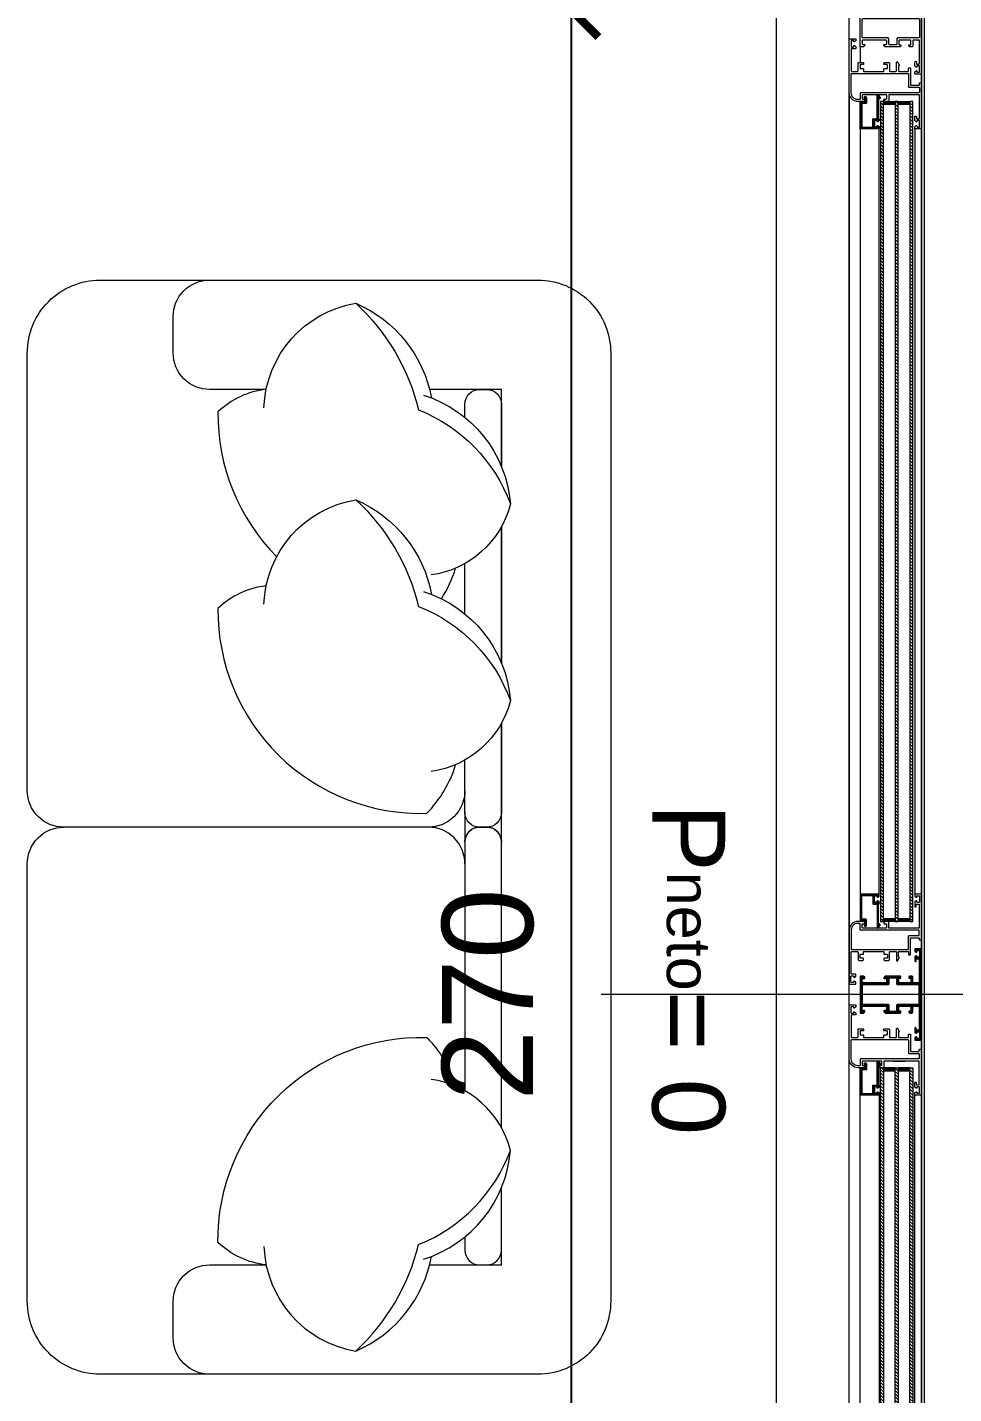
# Model space of a CAD drawing. Header units: feet. Extents: x 92587 to 97987, y -55119 to -48334.
# Drawn here: x 95339.1 to 95466.1, y -50232.1 to -50044.8 of the extents above; entities that cross this region are included whole.
import ezdxf

# ---------------------------------------------------------------- set-up
doc = ezdxf.new("R2010")
doc.units = ezdxf.units.FT
doc.header["$LTSCALE"] = 50
doc.header["$MEASUREMENT"] = 0
doc.layers.get('0').update_dxf_attribs({"color": 8})
doc.layers.add('COTE 50ème', color=1, linetype='Continuous')
doc.layers.add('mobilimi', color=8, linetype='Continuous', lineweight=9)
doc.layers.add('WINDOWS', color=21, linetype='Continuous', lineweight=5)
doc.styles.add('GENERATED_STYLE_1', font='arial.ttf')
doc.styles.add('RS_TXT_50', font='arial.ttf', dxfattribs={"height": 12.5})
doc.dimstyles.new('RS_50CM_LINEAIRE', dxfattribs={"dimscale": 5, "dimtxt": 12.5, "dimasz": 1.5, "dimexe": 1, "dimexo": 2.5, "dimgap": 1, "dimtad": 1, "dimdec": 1, "dimrnd": 0.5, "dimdsep": 46, "dimtxsty": 'RS_TXT_50', "dimblk1": 'ARCHTICK', "dimblk2": 'ARCHTICK', "dimsah": 1, "dimcen": 2.5, "dimdle": 1, "dimclrt": 4, "dimadec": 0, "dimazin": 2, "dimtfac": 1, "dimtdec": 1, "dimtix": 1, "dimtmove": 2, "dimatfit": 3, "dimfxl": 1, "dimtolj": 1, "dimtzin": 0, "dimarcsym": 0})
pattern_1 = [(135, (-46708.70849, -43897.46996), (-0.08838834765, -0.08838834765), [])]
pattern_2 = [(135, (-46708.9128, -43897.46996), (-0.2209708691, -0.2209708691), [])]

# ---------------------------------------------------------------- blocks, each defined once
blk = doc.blocks.new('DRITARE POS 1')
at = {"layer": 'WINDOWS'}
h = blk.add_hatch(dxfattribs=at)
h.set_pattern_fill('ANSI31', color=140, scale=2.5, angle=450)
h.set_pattern_definition(pattern_2)
h.paths.add_polyline_path([(-8.71, -124.96), (-8.71, -12.58), (-8.31, -12.58), (-8.31, -124.96)])
h.paths.add_polyline_path([(-6.71, -124.96), (-6.71, -12.58), (-6.31, -12.58), (-6.31, -124.96)])
h.paths.add_polyline_path([(-4.71, -124.96), (-4.71, -12.58), (-4.31, -12.58), (-4.31, -124.96)])
at = {"layer": 'WINDOWS', "transparency": 33554559}
h = blk.add_hatch(dxfattribs=at)
h.set_pattern_fill('ANSI31', color=140, angle=450)
h.set_pattern_definition([(135, (-46708.90849, -43880.46996), (-0.08838834765, -0.08838834765), [])])
h.paths.add_polyline_path([(-6.71, -12.58), (-8.31, -12.58), (-8.31, -12.98), (-6.71, -12.98)])
h.paths.add_polyline_path([(-4.71, -12.58), (-6.31, -12.58), (-6.31, -12.98), (-4.71, -12.98)])
h.paths.add_polyline_path([(-6.71, -124.56), (-8.31, -124.56), (-8.31, -124.96), (-6.71, -124.96)])
h.paths.add_polyline_path([(-4.71, -124.56), (-6.31, -124.56), (-6.31, -124.96), (-4.71, -124.96)])
h = blk.add_hatch(dxfattribs=at)
h.set_pattern_fill('ANSI31', color=256, angle=450)
h.set_pattern_definition(pattern_1)
h.paths.add_polyline_path([(-1.49, -121.28, 0.414214), (-1.55, -121.22), (-4.06, -121.22, 0.414214), (-4.11, -121.28), (-4.11, -121.48, 0.250765), (-4.09, -121.53), (-3.92, -121.66, 0.599022), (-3.83, -121.61), (-3.83, -121.54, -0.414214), (-3.78, -121.48), (-3.51, -121.48, -0.414214), (-3.46, -121.54), (-3.46, -122.28, -0.414214), (-3.51, -122.34), (-3.78, -122.34, -0.414214), (-3.83, -122.28), (-3.83, -122.21, 0.599022), (-3.92, -122.16), (-4.09, -122.29, 0.250765), (-4.11, -122.34), (-4.11, -122.54, 0.414214), (-4.06, -122.6), (-4.02, -122.6), (-4.02, -125.29, -0.414214), (-4.07, -125.34), (-4.15, -125.34, 0.603122), (-4.23, -125.49), (-3.98, -125.85, 0.737396), (-3.81, -125.79), (-3.81, -122.66, -0.414214), (-3.76, -122.6), (-3.31, -122.6, 0.414214), (-3.22, -122.51), (-3.22, -121.5, -0.414214), (-3.16, -121.44), (-1.81, -121.44, -0.414214), (-1.72, -121.54), (-1.72, -124.58, -0.414214), (-1.81, -124.67), (-2.28, -124.67, 0.414214), (-2.37, -124.77), (-2.37, -125.5, 1.657435), (-2.12, -125.37, -0.247394), (-2.15, -125.33), (-2.15, -124.95, -0.414214), (-2.09, -124.9), (-1.74, -124.9), (-1.74, -124.95), (-1.49, -124.95), (-1.49, -124.9)])
at = {"layer": 'WINDOWS'}
h = blk.add_hatch(dxfattribs=at)
h.set_pattern_fill('ANSI31', color=256, angle=450)
h.set_pattern_definition(pattern_1)
h.paths.add_polyline_path([(-9.61, -130.17, -0.414214), (-9.56, -130.11), (-9.26, -130.11, -0.414214), (-9.2, -130.17), (-9.2, -130.38, 1), (-9, -130.38), (-9, -129.85, 0.250765), (-9.02, -129.8), (-9.19, -129.69, 0.599022), (-9.28, -129.74), (-9.28, -129.81, -0.414214), (-9.33, -129.87), (-9.59, -129.87, -0.414214), (-9.65, -129.81), (-9.65, -129.03, -0.414214), (-9.59, -128.97), (-9.33, -128.97, -0.414214), (-9.28, -129.03), (-9.28, -129.14, 0.599022), (-9.19, -129.19), (-9.02, -129.07, 0.250765), (-9, -129.03), (-9, -128.78, 0.414214), (-9.05, -128.73), (-9.84, -128.73, 0.414214), (-9.89, -128.78), (-9.89, -135), (-9.89, -141.22, 0.414214), (-9.84, -141.27), (-9.05, -141.27, 0.414214), (-9, -141.22), (-9, -140.97, 0.250765), (-9.02, -140.93), (-9.19, -140.81, 0.599022), (-9.28, -140.86), (-9.28, -140.97, -0.414214), (-9.33, -141.03), (-9.59, -141.03, -0.414214), (-9.65, -140.97), (-9.65, -140.19, -0.414214), (-9.59, -140.13), (-9.33, -140.13, -0.414214), (-9.28, -140.19), (-9.28, -140.26, 0.599022), (-9.19, -140.31), (-9.02, -140.2, 0.250765), (-9, -140.15), (-9, -139.62, 1), (-9.2, -139.62), (-9.2, -139.83, -0.414214), (-9.26, -139.89), (-9.56, -139.89, -0.414214), (-9.61, -139.83), (-9.61, -136.66, -0.414214), (-9.56, -136.61), (-8.83, -136.61, -0.414214), (-8.74, -136.7), (-8.74, -137.35, 0.414214), (-8.55, -137.54), (-8.29, -137.54, 0.198912), (-8.25, -137.52), (-8.19, -137.46, 0.198912), (-8.18, -137.42), (-8.18, -137.31, 0.414214), (-8.23, -137.26), (-8.4, -137.26, -0.414214), (-8.46, -137.2), (-8.46, -136.7, -0.414214), (-8.36, -136.61), (-6.91, -136.61, -0.414214), (-6.81, -136.7), (-6.81, -137.2, -0.414214), (-6.87, -137.26), (-7.04, -137.26, 0.414214), (-7.09, -137.31), (-7.09, -137.42, 0.198912), (-7.08, -137.46), (-7.02, -137.52, 0.198912), (-6.98, -137.54), (-4.97, -137.54, 0.198912), (-4.93, -137.52), (-4.78, -137.37, 0.198912), (-4.76, -137.33), (-4.76, -137.26, 0.414214), (-4.82, -137.2), (-5, -137.2, -0.340481), (-5.13, -137.11), (-5.13, -136.7, -0.414214), (-5.04, -136.61), (-1.87, -136.61, -0.414214), (-1.77, -136.7), (-1.77, -137.11, -0.414214), (-1.87, -137.2), (-2.09, -137.2, 0.414214), (-2.15, -137.26), (-2.15, -137.33, 0.198912), (-2.13, -137.37), (-1.98, -137.52, 0.198912), (-1.94, -137.54), (-1.55, -137.54, 0.414214), (-1.49, -137.48), (-1.49, -135), (-1.49, -132.52, 0.414214), (-1.55, -132.46), (-1.94, -132.46, 0.198912), (-1.98, -132.48), (-2.13, -132.63, 0.198912), (-2.15, -132.67), (-2.15, -132.74, 0.414214), (-2.09, -132.8), (-1.87, -132.8, -0.414214), (-1.77, -132.89), (-1.77, -133.3, -0.414214), (-1.87, -133.39), (-5.04, -133.39, -0.414214), (-5.13, -133.3), (-5.13, -132.89, -0.340481), (-5, -132.8), (-4.82, -132.8, 0.414214), (-4.76, -132.74), (-4.76, -132.67, 0.198912), (-4.78, -132.63), (-4.93, -132.48, 0.198912), (-4.97, -132.46), (-6.98, -132.46, 0.198912), (-7.02, -132.48), (-7.08, -132.54, 0.198912), (-7.09, -132.58), (-7.09, -132.69, 0.414214), (-7.04, -132.74), (-6.87, -132.74, -0.414214), (-6.81, -132.8), (-6.81, -133.3, -0.414214), (-6.91, -133.39), (-8.36, -133.39, -0.414214), (-8.46, -133.3), (-8.46, -132.8, -0.414214), (-8.4, -132.74), (-8.23, -132.74, 0.414214), (-8.18, -132.69), (-8.18, -132.58, 0.198912), (-8.19, -132.54), (-8.25, -132.48, 0.198912), (-8.29, -132.46), (-8.55, -132.46, 0.414214), (-8.74, -132.65), (-8.74, -133.3, -0.414214), (-8.83, -133.39), (-9.56, -133.39, -0.414214), (-9.61, -133.34)])
h.paths.add_polyline_path([(-9.56, -133.67), (-6.63, -133.67), (-6.53, -133.58), (-6.53, -132.83), (-6.44, -132.74), (-5.51, -132.74), (-5.41, -132.83), (-5.41, -133.58), (-5.32, -133.67), (-1.83, -133.67), (-1.77, -133.73), (-1.77, -135), (-1.77, -136.27), (-1.83, -136.33), (-5.32, -136.33), (-5.41, -136.42), (-5.41, -137.17), (-5.51, -137.26), (-6.44, -137.26), (-6.53, -137.17), (-6.53, -136.42), (-6.63, -136.33), (-9.56, -136.33), (-9.61, -136.27), (-9.61, -135), (-9.61, -133.73)], flags=16)
at = {"layer": 'WINDOWS', "transparency": 33554559}
h = blk.add_hatch(dxfattribs=at)
h.set_pattern_fill('ANSI31', color=256, angle=450)
h.set_pattern_definition(pattern_1)
h.paths.add_polyline_path([(-1.49, -145.1), (-1.49, -145.05), (-1.74, -145.05), (-1.74, -145.1), (-2.09, -145.1, -0.414214), (-2.15, -145.05), (-2.15, -144.67, -0.247394), (-2.12, -144.63, 1.657435), (-2.37, -144.5), (-2.37, -145.23, 0.414214), (-2.28, -145.33), (-1.81, -145.33, -0.414214), (-1.72, -145.42), (-1.72, -148.46, -0.414214), (-1.81, -148.56), (-3.16, -148.56, -0.414214), (-3.22, -148.5), (-3.22, -147.49, 0.414214), (-3.31, -147.4), (-3.76, -147.4, -0.414214), (-3.81, -147.34), (-3.81, -144.21, 0.737396), (-3.98, -144.15), (-4.23, -144.51, 0.603122), (-4.15, -144.66), (-4.07, -144.66, -0.414214), (-4.02, -144.71), (-4.02, -147.4), (-4.06, -147.4, 0.414214), (-4.11, -147.46), (-4.11, -147.66, 0.250765), (-4.09, -147.71), (-3.92, -147.84, 0.599022), (-3.83, -147.79), (-3.83, -147.72, -0.414214), (-3.78, -147.66), (-3.51, -147.66, -0.414214), (-3.46, -147.72), (-3.46, -148.46, -0.414214), (-3.51, -148.52), (-3.78, -148.52, -0.414214), (-3.83, -148.46), (-3.83, -148.39, 0.599022), (-3.92, -148.34), (-4.09, -148.47, 0.250765), (-4.11, -148.52), (-4.11, -148.72, 0.414214), (-4.06, -148.78), (-1.55, -148.78, 0.414214), (-1.49, -148.72)])
at = {"layer": 'WINDOWS'}
h = blk.add_hatch(dxfattribs=at)
h.set_pattern_fill('ANSI31', color=140, scale=2.5, angle=450)
h.set_pattern_definition(pattern_2)
h.paths.add_polyline_path([(-8.71, -145.04), (-8.71, -257.42), (-8.31, -257.42), (-8.31, -145.04)])
h.paths.add_polyline_path([(-6.71, -145.04), (-6.71, -257.42), (-6.31, -257.42), (-6.31, -145.04)])
h.paths.add_polyline_path([(-4.71, -145.04), (-4.71, -257.42), (-4.31, -257.42), (-4.31, -145.04)])
at = {"layer": 'WINDOWS', "transparency": 33554559}
h = blk.add_hatch(dxfattribs=at)
h.set_pattern_fill('ANSI31', color=140, angle=450)
h.set_pattern_definition([(135, (-46708.90849, -43914.46996), (-0.08838834765, -0.08838834765), [])])
h.paths.add_polyline_path([(-6.71, -257.42), (-8.31, -257.42), (-8.31, -257.02), (-6.71, -257.02)])
h.paths.add_polyline_path([(-4.71, -257.42), (-6.31, -257.42), (-6.31, -257.02), (-4.71, -257.02)])
h.paths.add_polyline_path([(-6.71, -145.44), (-8.31, -145.44), (-8.31, -145.04), (-6.71, -145.04)])
h.paths.add_polyline_path([(-4.71, -145.44), (-6.31, -145.44), (-6.31, -145.04), (-4.71, -145.04)])
h = blk.add_hatch(dxfattribs=at)
h.set_pattern_fill('ANSI31', color=256, angle=450)
h.set_pattern_definition([(135, (-46708.71279, -43952.46996), (-0.08838834765, -0.08838834765), [])])
h.paths.add_polyline_path([(-1.72, -257.05, -0.414214), (-1.81, -257.14), (-2.28, -257.14, 0.414214), (-2.37, -257.23), (-2.37, -257.97, 1.835735), (-2.15, -257.82), (-2.15, -257.36), (-1.74, -257.36), (-1.5, -257.42), (-1.5, -253.74, 0.414214), (-1.55, -253.69), (-4.06, -253.69, 0.414214), (-4.12, -253.74), (-4.12, -253.95, 0.250765), (-4.09, -253.99), (-3.92, -254.12, 0.599022), (-3.84, -254.08), (-3.84, -253.95), (-3.46, -253.95), (-3.46, -254.81), (-3.84, -254.81), (-3.84, -254.67, 0.649779), (-3.93, -254.63), (-4.1, -254.76, 0.212283), (-4.12, -254.81), (-4.12, -255.01, 0.414214), (-4.06, -255.07), (-4.02, -255.07), (-4.02, -257.81), (-4.15, -257.81, 0.603122), (-4.23, -257.96), (-3.99, -258.31, 0.737396), (-3.82, -258.26), (-3.82, -255.07), (-3.31, -255.07, 0.414214), (-3.22, -254.97), (-3.22, -253.91), (-1.81, -253.91, -0.414214), (-1.72, -254)])
at = {"layer": 'WINDOWS'}
for p, q in [((-0.01, -11.48), (0, -126.13)), ((-9.89, -16.28), (-9.89, -121.28)), ((-9, -16.26), (-9, -121.28)), ((-4.11, -121.28), (-4.12, -16.26)), ((-1.5, -16.26), (-1.49, -121.28)), ((-5.98, -125.89), (-7.66, -125.89)), ((-0.01, -258.52), (0, -143.87)), ((-9.89, -253.72), (-9.89, -148.72)), ((-9, -253.74), (-9, -148.72)), ((-4.11, -148.72), (-4.12, -253.74)), ((-1.5, -253.74), (-1.49, -148.72)), ((-9.9, -261.27), (-9.9, -259.89)), ((-1.5, -265.01), (-1.5, -262.75))]:
    blk.add_line(p, q, dxfattribs=at)
at = {"layer": 'WINDOWS', "color": 165}
blk.add_line((-61.99, -135), (34.01, -135), dxfattribs=at)
for points in [[(-9.9, 0), (-9.9, -270), (-33.9, -270), (-33.9, 0)], [(-10.3, -269.6), (-10.3, -0.4), (-9.9, 0), (-9.9, -270)], [(0, 0), (0, -270), (10, -270), (10, 0)]]:
    blk.add_lwpolyline(points, close=True, dxfattribs=at)
at = {"layer": 'WINDOWS'}
for points in [[(-9.9, -270), (-9.9, 0), (0, 0), (0, -270)], [(-1.77, -135), (-1.77, -133.73), (-1.83, -133.67), (-5.32, -133.67), (-5.41, -133.58), (-5.41, -132.83), (-5.51, -132.74), (-6.44, -132.74), (-6.53, -132.83), (-6.53, -133.58), (-6.63, -133.67), (-9.56, -133.67), (-9.61, -133.73), (-9.61, -135), (-9.61, -136.27), (-9.56, -136.33), (-6.63, -136.33), (-6.53, -136.42), (-6.53, -137.17), (-6.44, -137.26), (-5.51, -137.26), (-5.41, -137.17), (-5.41, -136.42), (-5.32, -136.33), (-1.83, -136.33), (-1.77, -136.27)], [(-1.78, -268.73), (-1.83, -268.79), (-9.56, -268.79), (-9.62, -268.73), (-9.62, -266.19), (-9.56, -266.14), (-6.63, -266.14), (-6.54, -266.04), (-6.54, -265.3), (-6.44, -265.2), (-5.51, -265.2), (-5.42, -265.3), (-5.42, -266.04), (-5.32, -266.14), (-1.83, -266.14), (-1.78, -266.19)]]:
    blk.add_lwpolyline(points, close=True, dxfattribs=at)
at = {"layer": 'WINDOWS', "color": 140}
for points in [[(-8.71, -124.96), (-8.71, -12.58), (-8.31, -12.58), (-8.31, -124.96)], [(-6.71, -124.96), (-6.71, -12.58), (-6.31, -12.58), (-6.31, -124.96)], [(-4.71, -124.96), (-4.71, -12.58), (-4.31, -12.58), (-4.31, -124.96)], [(-6.71, -124.56), (-8.31, -124.56), (-8.31, -124.96), (-6.71, -124.96)], [(-4.71, -124.56), (-6.31, -124.56), (-6.31, -124.96), (-4.71, -124.96)], [(-8.71, -145.04), (-8.71, -257.42), (-8.31, -257.42), (-8.31, -145.04)], [(-6.71, -145.44), (-8.31, -145.44), (-8.31, -145.04), (-6.71, -145.04)], [(-6.71, -145.04), (-6.71, -257.42), (-6.31, -257.42), (-6.31, -145.04)], [(-4.71, -145.44), (-6.31, -145.44), (-6.31, -145.04), (-4.71, -145.04)], [(-4.71, -145.04), (-4.71, -257.42), (-4.31, -257.42), (-4.31, -145.04)], [(-6.71, -257.42), (-8.31, -257.42), (-8.31, -257.02), (-6.71, -257.02)], [(-4.71, -257.42), (-6.31, -257.42), (-6.31, -257.02), (-4.71, -257.02)]]:
    blk.add_lwpolyline(points, close=True, dxfattribs=at)
at = {"layer": 'WINDOWS'}
for points in [[(0, -133.53, -0.414214), (-0.06, -133.58), (-0.84, -133.58, -0.414214), (-0.9, -133.53), (-0.9, -133.32, -0.250765), (-0.87, -133.27), (-0.7, -133.14, -0.599022), (-0.62, -133.19), (-0.62, -133.28, 0.414214), (-0.56, -133.34), (-0.3, -133.34, 0.414214), (-0.24, -133.28), (-0.24, -132.5, 0.414214), (-0.3, -132.44), (-0.56, -132.44, 0.414214), (-0.62, -132.5), (-0.62, -132.59, -0.599022), (-0.7, -132.64), (-0.87, -132.51, -0.250765), (-0.9, -132.46), (-0.9, -132.26, -0.414214), (-0.84, -132.2), (-0.34, -132.2, 0.414214), (-0.28, -132.14), (-0.28, -129.19, 0.414214), (-0.37, -129.1), (-1.12, -129.1, 0.414214), (-1.21, -129.19), (-1.21, -130.22, -0.414214), (-1.31, -130.31), (-1.87, -130.31, -0.414214), (-1.96, -130.22), (-1.96, -130.09, -0.414214), (-1.9, -130.03), (-1.55, -130.03, 0.414214), (-1.49, -129.98), (-1.49, -129.53, 0.414214), (-1.55, -129.47), (-1.9, -129.47, -0.414214), (-1.96, -129.42), (-1.96, -129.16, 0.414214), (-2.02, -129.1), (-4.7, -129.1, 0.414214), (-4.76, -129.16), (-4.76, -129.42, -0.414214), (-4.82, -129.47), (-5.17, -129.47, 0.414214), (-5.23, -129.53), (-5.23, -129.98, 0.414214), (-5.17, -130.03), (-4.82, -130.03, -0.414214), (-4.76, -130.09), (-4.76, -130.22, -0.414214), (-4.85, -130.31), (-5.41, -130.31, -0.414214), (-5.51, -130.22), (-5.51, -129.19, 0.414214), (-5.6, -129.1), (-6.38, -129.1, 0.414214), (-6.48, -129.19), (-6.48, -130.31, -0.809546), (-6.66, -130.35), (-6.85, -129.93, -0.543142), (-6.79, -129.85, 0.414214), (-6.74, -129.79), (-6.74, -129.19, 0.414214), (-6.83, -129.1), (-8.06, -129.1, 0.414214), (-8.12, -129.16), (-8.12, -129.51, -0.414214), (-8.18, -129.57), (-8.34, -129.57, -0.414214), (-8.4, -129.51), (-8.4, -127.29, 0.414214), (-8.49, -127.2), (-9.56, -127.2, 0.414214), (-9.61, -127.25), (-9.61, -127.46, -0.414214), (-9.67, -127.51), (-9.84, -127.51, -0.414214), (-9.89, -127.46), (-9.89, -121.28, -0.414214), (-9.84, -121.22), (-9.05, -121.22, -0.414214), (-9, -121.28), (-9, -121.49, -0.250765), (-9.02, -121.53), (-9.19, -121.66, -0.599022), (-9.28, -121.62), (-9.28, -121.52, 0.414214), (-9.33, -121.47), (-9.59, -121.47, 0.414214), (-9.65, -121.52), (-9.65, -122.31, 0.414214), (-9.59, -122.36), (-9.33, -122.36, 0.414214), (-9.28, -122.31), (-9.28, -122.21, -0.599022), (-9.19, -122.17), (-9.02, -122.3, -0.250765), (-9, -122.34), (-9, -122.92, -0.414214), (-9.05, -122.98), (-9.15, -122.98, -0.414214), (-9.2, -122.92), (-9.2, -122.66, 0.414214), (-9.26, -122.61), (-9.56, -122.61, 0.414214), (-9.61, -122.66), (-9.61, -125.83, 0.414214), (-9.56, -125.89), (-4.82, -125.89, 0.414214), (-4.76, -125.83), (-4.76, -125.01, -0.414214), (-4.71, -124.96), (-4.32, -124.96, -0.198912), (-4.28, -124.97), (-4.13, -125.13, -0.198912), (-4.11, -125.17), (-4.11, -125.24, -0.414214), (-4.17, -125.29), (-4.39, -125.29, 0.414214), (-4.48, -125.39), (-4.48, -125.8, 0.414214), (-4.39, -125.89), (-1.87, -125.89, 0.414214), (-1.77, -125.8), (-1.77, -125.39, 0.414214), (-1.87, -125.29), (-2.09, -125.29, -0.414214), (-2.15, -125.24), (-2.15, -125.17, -0.198912), (-2.13, -125.13), (-1.98, -124.97, -0.198912), (-1.94, -124.96), (-1.21, -124.96, -0.414214), (0, -126.17)], [(-1.74, -124.9), (-2.09, -124.9, 0.414214), (-2.15, -124.95), (-2.15, -125.33, 0.247394), (-2.12, -125.37, -1.657435), (-2.37, -125.5), (-2.37, -124.77, -0.414214), (-2.28, -124.67), (-1.81, -124.67, 0.414214), (-1.72, -124.58), (-1.72, -121.54, 0.414214), (-1.81, -121.44), (-3.16, -121.44, 0.414214), (-3.22, -121.5), (-3.22, -122.51, -0.414214), (-3.31, -122.6), (-3.76, -122.6, 0.414214), (-3.81, -122.66), (-3.81, -125.79, -0.737396), (-3.98, -125.85), (-4.23, -125.49, -0.603122), (-4.15, -125.34), (-4.07, -125.34, 0.414214), (-4.02, -125.29), (-4.02, -122.6), (-4.06, -122.6, -0.414214), (-4.11, -122.54), (-4.11, -122.34, -0.250765), (-4.09, -122.29), (-3.92, -122.16, -0.599022), (-3.83, -122.21), (-3.83, -122.28, 0.414214), (-3.78, -122.34), (-3.51, -122.34, 0.414214), (-3.46, -122.28), (-3.46, -121.54, 0.414214), (-3.51, -121.48), (-3.78, -121.48, 0.414214), (-3.83, -121.54), (-3.83, -121.61, -0.599022), (-3.92, -121.66), (-4.09, -121.53, -0.250765), (-4.11, -121.48), (-4.11, -121.28, -0.414214), (-4.06, -121.22), (-1.55, -121.22, -0.414214), (-1.49, -121.28), (-1.49, -124.9), (-1.49, -124.95), (-1.74, -124.95)], [(-1.49, -125.33, -0.414214), (-1.4, -125.24), (-1.18, -125.24), (-1.18, -125.24, -0.414214), (-0.28, -126.17), (-0.28, -128.77, -0.414214), (-0.34, -128.82), (-8.06, -128.82, -0.414214), (-8.12, -128.77), (-8.12, -127.01, 0.414214), (-8.21, -126.92), (-9.52, -126.92, -0.414214), (-9.61, -126.82), (-9.61, -126.26, -0.414214), (-9.52, -126.17), (-1.59, -126.17, 0.414214), (-1.49, -126.08)], [(-1.49, -135), (-1.49, -132.52, 0.414214), (-1.55, -132.46), (-1.94, -132.46, 0.198912), (-1.98, -132.48), (-2.13, -132.63, 0.198912), (-2.15, -132.67), (-2.15, -132.74, 0.414214), (-2.09, -132.8), (-1.87, -132.8, -0.414214), (-1.77, -132.89), (-1.77, -133.3, -0.414214), (-1.87, -133.39), (-5.04, -133.39, -0.414214), (-5.13, -133.3), (-5.13, -132.89, -0.340481), (-5, -132.8), (-4.82, -132.8, 0.414214), (-4.76, -132.74), (-4.76, -132.67, 0.198912), (-4.78, -132.63), (-4.93, -132.48, 0.198912), (-4.97, -132.46), (-6.98, -132.46, 0.198912), (-7.02, -132.48), (-7.08, -132.54, 0.198912), (-7.09, -132.58), (-7.09, -132.69, 0.414214), (-7.04, -132.74), (-6.87, -132.74, -0.414214), (-6.81, -132.8), (-6.81, -133.3, -0.414214), (-6.91, -133.39), (-8.36, -133.39, -0.414214), (-8.46, -133.3), (-8.46, -132.8, -0.414214), (-8.4, -132.74), (-8.23, -132.74, 0.414214), (-8.18, -132.69), (-8.18, -132.58, 0.198912), (-8.19, -132.54), (-8.25, -132.48, 0.198912), (-8.29, -132.46), (-8.55, -132.46, 0.414214), (-8.74, -132.65), (-8.74, -133.3, -0.414214), (-8.83, -133.39), (-9.56, -133.39, -0.414214), (-9.61, -133.34), (-9.61, -130.17, -0.414214), (-9.56, -130.11), (-9.26, -130.11, -0.414214), (-9.2, -130.17), (-9.2, -130.38, 1), (-9, -130.38), (-9, -129.85, 0.250765), (-9.02, -129.8), (-9.19, -129.69, 0.599022), (-9.28, -129.74), (-9.28, -129.81, -0.414214), (-9.33, -129.87), (-9.59, -129.87, -0.414214), (-9.65, -129.81), (-9.65, -129.03, -0.414214), (-9.59, -128.97), (-9.33, -128.97, -0.414214), (-9.28, -129.03), (-9.28, -129.14, 0.599022), (-9.19, -129.19), (-9.02, -129.07, 0.250765), (-9, -129.03), (-9, -128.78, 0.414214), (-9.05, -128.73), (-9.84, -128.73, 0.414214), (-9.89, -128.78), (-9.89, -135), (-9.89, -141.22, 0.414214), (-9.84, -141.27), (-9.05, -141.27, 0.414214), (-9, -141.22), (-9, -140.97, 0.250765), (-9.02, -140.93), (-9.19, -140.81, 0.599022), (-9.28, -140.86), (-9.28, -140.97, -0.414214), (-9.33, -141.03), (-9.59, -141.03, -0.414214), (-9.65, -140.97), (-9.65, -140.19, -0.414214), (-9.59, -140.13), (-9.33, -140.13, -0.414214), (-9.28, -140.19), (-9.28, -140.26, 0.599022), (-9.19, -140.31), (-9.02, -140.2, 0.250765), (-9, -140.15), (-9, -139.62, 1), (-9.2, -139.62), (-9.2, -139.83, -0.414214), (-9.26, -139.89), (-9.56, -139.89, -0.414214), (-9.61, -139.83), (-9.61, -136.66, -0.414214), (-9.56, -136.61), (-8.83, -136.61, -0.414214), (-8.74, -136.7), (-8.74, -137.35, 0.414214), (-8.55, -137.54), (-8.29, -137.54, 0.198912), (-8.25, -137.52), (-8.19, -137.46, 0.198912), (-8.18, -137.42), (-8.18, -137.31, 0.414214), (-8.23, -137.26), (-8.4, -137.26, -0.414214), (-8.46, -137.2), (-8.46, -136.7, -0.414214), (-8.36, -136.61), (-6.91, -136.61, -0.414214), (-6.81, -136.7), (-6.81, -137.2, -0.414214), (-6.87, -137.26), (-7.04, -137.26, 0.414214), (-7.09, -137.31), (-7.09, -137.42, 0.198912), (-7.08, -137.46), (-7.02, -137.52, 0.198912), (-6.98, -137.54), (-4.97, -137.54, 0.198912), (-4.93, -137.52), (-4.78, -137.37, 0.198912), (-4.76, -137.33), (-4.76, -137.26, 0.414214), (-4.82, -137.2), (-5, -137.2, -0.340481), (-5.13, -137.11), (-5.13, -136.7, -0.414214), (-5.04, -136.61), (-1.87, -136.61, -0.414214), (-1.77, -136.7), (-1.77, -137.11, -0.414214), (-1.87, -137.2), (-2.09, -137.2, 0.414214), (-2.15, -137.26), (-2.15, -137.33, 0.198912), (-2.13, -137.37), (-1.98, -137.52, 0.198912), (-1.94, -137.54), (-1.55, -137.54, 0.414214), (-1.49, -137.48)], [(0, -136.47, 0.414214), (-0.06, -136.42), (-0.84, -136.42, 0.414214), (-0.9, -136.47), (-0.9, -136.68, 0.250765), (-0.87, -136.73), (-0.7, -136.86, 0.599022), (-0.62, -136.81), (-0.62, -136.72, -0.414214), (-0.56, -136.66), (-0.3, -136.66, -0.414214), (-0.24, -136.72), (-0.24, -137.5, -0.414214), (-0.3, -137.56), (-0.56, -137.56, -0.414214), (-0.62, -137.5), (-0.62, -137.41, 0.599022), (-0.7, -137.36), (-0.87, -137.49, 0.250765), (-0.9, -137.54), (-0.9, -137.74, 0.414214), (-0.84, -137.8), (-0.34, -137.8, -0.414214), (-0.28, -137.86), (-0.28, -140.81, -0.414214), (-0.37, -140.9), (-1.12, -140.9, -0.414214), (-1.21, -140.81), (-1.21, -139.78, 0.414214), (-1.31, -139.69), (-1.87, -139.69, 0.414214), (-1.96, -139.78), (-1.96, -139.91, 0.414214), (-1.9, -139.97), (-1.55, -139.97, -0.414214), (-1.49, -140.02), (-1.49, -140.47, -0.414214), (-1.55, -140.53), (-1.9, -140.53, 0.414214), (-1.96, -140.58), (-1.96, -140.84, -0.414214), (-2.02, -140.9), (-4.7, -140.9, -0.414214), (-4.76, -140.84), (-4.76, -140.58, 0.414214), (-4.82, -140.53), (-5.17, -140.53, -0.414214), (-5.23, -140.47), (-5.23, -140.02, -0.414214), (-5.17, -139.97), (-4.82, -139.97, 0.414214), (-4.76, -139.91), (-4.76, -139.78, 0.414214), (-4.85, -139.69), (-5.41, -139.69, 0.414214), (-5.51, -139.78), (-5.51, -140.81, -0.414214), (-5.6, -140.9), (-6.38, -140.9, -0.414214), (-6.48, -140.81), (-6.48, -139.69, 0.809546), (-6.66, -139.65), (-6.85, -140.07, 0.543142), (-6.79, -140.15, -0.414214), (-6.74, -140.21), (-6.74, -140.81, -0.414214), (-6.83, -140.9), (-8.06, -140.9, -0.414214), (-8.12, -140.84), (-8.12, -140.49, 0.414214), (-8.18, -140.43), (-8.34, -140.43, 0.414214), (-8.4, -140.49), (-8.4, -142.71, -0.414214), (-8.49, -142.8), (-9.56, -142.8, -0.414214), (-9.61, -142.75), (-9.61, -142.54, 0.414214), (-9.67, -142.49), (-9.84, -142.49, 0.414214), (-9.89, -142.54), (-9.89, -148.72, 0.414214), (-9.84, -148.78), (-9.05, -148.78, 0.414214), (-9, -148.72), (-9, -148.51, 0.250765), (-9.02, -148.47), (-9.19, -148.34, 0.599022), (-9.28, -148.38), (-9.28, -148.48, -0.414214), (-9.33, -148.53), (-9.59, -148.53, -0.414214), (-9.65, -148.48), (-9.65, -147.69, -0.414214), (-9.59, -147.64), (-9.33, -147.64, -0.414214), (-9.28, -147.69), (-9.28, -147.79, 0.599022), (-9.19, -147.83), (-9.02, -147.7, 0.250765), (-9, -147.66), (-9, -147.08, 0.414214), (-9.05, -147.02), (-9.15, -147.02, 0.414214), (-9.2, -147.08), (-9.2, -147.34, -0.414214), (-9.26, -147.39), (-9.56, -147.39, -0.414214), (-9.61, -147.34), (-9.61, -144.17, -0.414214), (-9.56, -144.11), (-5.47, -144.11, -0.414214), (-5.41, -144.17), (-5.41, -144.99, 0.414214), (-5.36, -145.04), (-4.97, -145.04, 0.198912), (-4.93, -145.03), (-4.78, -144.87, 0.198912), (-4.76, -144.83), (-4.76, -144.76, 0.414214), (-4.82, -144.71), (-5.04, -144.71, -0.414214), (-5.13, -144.61), (-5.13, -144.2, -0.414214), (-5.04, -144.11), (-1.87, -144.11, -0.414214), (-1.77, -144.2), (-1.77, -144.61, -0.414214), (-1.87, -144.71), (-2.09, -144.71, 0.414214), (-2.15, -144.76), (-2.15, -144.83, 0.198912), (-2.13, -144.87), (-1.98, -145.03, 0.198912), (-1.94, -145.04), (-1.21, -145.04, 0.414214), (0, -143.83)], [(-1.49, -144.67, 0.414214), (-1.4, -144.76), (-1.18, -144.76), (-1.18, -144.76, 0.414214), (-0.28, -143.83), (-0.28, -141.23, 0.414214), (-0.34, -141.18), (-8.06, -141.18, 0.414214), (-8.12, -141.23), (-8.12, -142.99, -0.414214), (-8.21, -143.08), (-9.52, -143.08, 0.414214), (-9.61, -143.18), (-9.61, -143.74, 0.414214), (-9.52, -143.83), (-1.59, -143.83, -0.414214), (-1.49, -143.92)], [(-1.74, -145.1), (-2.09, -145.1, -0.414214), (-2.15, -145.05), (-2.15, -144.67, -0.247394), (-2.12, -144.63, 1.657435), (-2.37, -144.5), (-2.37, -145.23, 0.414214), (-2.28, -145.33), (-1.81, -145.33, -0.414214), (-1.72, -145.42), (-1.72, -148.46, -0.414214), (-1.81, -148.56), (-3.16, -148.56, -0.414214), (-3.22, -148.5), (-3.22, -147.49, 0.414214), (-3.31, -147.4), (-3.76, -147.4, -0.414214), (-3.81, -147.34), (-3.81, -144.21, 0.737396), (-3.98, -144.15), (-4.23, -144.51, 0.603122), (-4.15, -144.66), (-4.07, -144.66, -0.414214), (-4.02, -144.71), (-4.02, -147.4), (-4.06, -147.4, 0.414214), (-4.11, -147.46), (-4.11, -147.66, 0.250765), (-4.09, -147.71), (-3.92, -147.84, 0.599022), (-3.83, -147.79), (-3.83, -147.72, -0.414214), (-3.78, -147.66), (-3.51, -147.66, -0.414214), (-3.46, -147.72), (-3.46, -148.46, -0.414214), (-3.51, -148.52), (-3.78, -148.52, -0.414214), (-3.83, -148.46), (-3.83, -148.39, 0.599022), (-3.92, -148.34), (-4.09, -148.47, 0.250765), (-4.11, -148.52), (-4.11, -148.72, 0.414214), (-4.06, -148.78), (-1.55, -148.78, 0.414214), (-1.49, -148.72), (-1.49, -145.1), (-1.49, -145.05), (-1.74, -145.05)], [(0, -265.99, -0.414214), (-0.06, -266.04), (-0.84, -266.04, -0.414214), (-0.9, -265.99), (-0.9, -265.78, -0.250765), (-0.88, -265.73), (-0.71, -265.6, -0.599022), (-0.62, -265.65), (-0.62, -265.74, 0.414214), (-0.56, -265.8), (-0.3, -265.8, 0.414214), (-0.25, -265.74), (-0.25, -264.96, 0.414214), (-0.3, -264.9), (-0.56, -264.9, 0.414214), (-0.62, -264.96), (-0.62, -265.05, -0.599022), (-0.71, -265.1), (-0.88, -264.97, -0.250765), (-0.9, -264.92), (-0.9, -264.72, -0.414214), (-0.84, -264.66), (-0.34, -264.66, 0.414214), (-0.28, -264.61), (-0.28, -261.66, 0.414214), (-0.38, -261.56), (-1.12, -261.56, 0.414214), (-1.22, -261.66), (-1.22, -262.68, -0.414214), (-1.31, -262.78), (-1.87, -262.78, -0.414214), (-1.96, -262.68), (-1.96, -262.55, -0.414214), (-1.91, -262.5), (-1.55, -262.5, 0.414214), (-1.5, -262.44), (-1.5, -261.99, 0.414214), (-1.55, -261.94), (-1.91, -261.94, -0.414214), (-1.96, -261.88), (-1.96, -261.62, 0.414214), (-2.02, -261.56), (-4.71, -261.56, 0.414214), (-4.76, -261.62), (-4.76, -261.88, -0.414214), (-4.82, -261.94), (-5.17, -261.94, 0.414214), (-5.23, -261.99), (-5.23, -262.44, 0.414214), (-5.17, -262.5), (-4.82, -262.5, -0.414214), (-4.76, -262.55), (-4.76, -262.68, -0.414214), (-4.86, -262.78), (-5.42, -262.78, -0.414214), (-5.51, -262.68), (-5.51, -261.66, 0.414214), (-5.6, -261.56), (-6.39, -261.56, 0.414214), (-6.48, -261.66), (-6.48, -262.78, -0.809546), (-6.66, -262.81), (-6.85, -262.39, -0.543142), (-6.8, -262.31, 0.414214), (-6.74, -262.25), (-6.74, -261.66, 0.414214), (-6.84, -261.56), (-8.07, -261.56, 0.414214), (-8.12, -261.62), (-8.12, -261.97, -0.414214), (-8.18, -262.03), (-8.35, -262.03, -0.414214), (-8.4, -261.97), (-8.4, -259.75, 0.414214), (-8.5, -259.66), (-9.56, -259.66, 0.414214), (-9.62, -259.71), (-9.62, -259.92, -0.414214), (-9.67, -259.98), (-9.84, -259.98, -0.414214), (-9.9, -259.92), (-9.9, -253.74, -0.414214), (-9.84, -253.69), (-9.06, -253.69, -0.414214), (-9, -253.74), (-9, -253.95, -0.250765), (-9.03, -253.99), (-9.19, -254.12, -0.599022), (-9.28, -254.08), (-9.28, -253.98, 0.414214), (-9.34, -253.93), (-9.6, -253.93, 0.414214), (-9.65, -253.98), (-9.65, -254.77, 0.414214), (-9.6, -254.82), (-9.34, -254.82, 0.414214), (-9.28, -254.77), (-9.28, -254.67, -0.599022), (-9.19, -254.63), (-9.03, -254.76, -0.250765), (-9, -254.81), (-9, -255.38, -0.414214), (-9.06, -255.44), (-9.15, -255.44, -0.414214), (-9.21, -255.38), (-9.21, -255.12, 0.414214), (-9.26, -255.07), (-9.56, -255.07, 0.414214), (-9.62, -255.12), (-9.62, -258.3, 0.414214), (-9.56, -258.35), (-5.47, -258.35, 0.414214), (-5.42, -258.3), (-5.42, -257.47, -0.414214), (-5.36, -257.42), (-4.97, -257.42, -0.198912), (-4.93, -257.44), (-4.78, -257.59, -0.198912), (-4.76, -257.63), (-4.76, -257.7, -0.414214), (-4.82, -257.75), (-5.04, -257.75, 0.414214), (-5.14, -257.85), (-5.14, -258.26, 0.414214), (-5.04, -258.35), (-1.87, -258.35, 0.414214), (-1.78, -258.26), (-1.78, -257.85, 0.414214), (-1.87, -257.75), (-2.09, -257.75, -0.414214), (-2.15, -257.7), (-2.15, -257.63, -0.198912), (-2.13, -257.59), (-1.98, -257.44, -0.198912), (-1.94, -257.42), (-1.22, -257.42, -0.414214), (0, -258.63)], [(-1.74, -257.36), (-2.09, -257.36, 0.414214), (-2.15, -257.42), (-2.15, -257.79, 0.247394), (-2.13, -257.84, -1.657435), (-2.37, -257.97), (-2.37, -257.23, -0.414214), (-2.28, -257.14), (-1.81, -257.14, 0.414214), (-1.72, -257.05), (-1.72, -254, 0.414214), (-1.81, -253.91), (-3.16, -253.91, 0.414214), (-3.22, -253.97), (-3.22, -254.97, -0.414214), (-3.31, -255.07), (-3.76, -255.07, 0.414214), (-3.82, -255.12), (-3.82, -258.26, -0.737396), (-3.99, -258.31), (-4.23, -257.96, -0.603122), (-4.15, -257.81), (-4.08, -257.81, 0.414214), (-4.02, -257.75), (-4.02, -255.07), (-4.06, -255.07, -0.414214), (-4.12, -255.01), (-4.12, -254.81, -0.250765), (-4.09, -254.76), (-3.92, -254.63, -0.599022), (-3.84, -254.67), (-3.84, -254.75, 0.414214), (-3.78, -254.81), (-3.52, -254.81, 0.414214), (-3.46, -254.75), (-3.46, -254, 0.414214), (-3.52, -253.95), (-3.78, -253.95, 0.414214), (-3.84, -254), (-3.84, -254.08, -0.599022), (-3.92, -254.12), (-4.09, -253.99, -0.250765), (-4.12, -253.95), (-4.12, -253.74, -0.414214), (-4.06, -253.69), (-1.55, -253.69, -0.414214), (-1.5, -253.74), (-1.5, -257.36), (-1.5, -257.42), (-1.74, -257.42)], [(-1.5, -257.79, -0.414214), (-1.4, -257.7), (-1.18, -257.7), (-1.18, -257.7, -0.414214), (-0.28, -258.63), (-0.28, -261.23, -0.414214), (-0.34, -261.28), (-8.07, -261.28, -0.414214), (-8.12, -261.23), (-8.12, -259.47, 0.414214), (-8.22, -259.38), (-9.52, -259.38, -0.414214), (-9.62, -259.29), (-9.62, -258.73, -0.414214), (-9.52, -258.63), (-1.59, -258.63, 0.414214), (-1.5, -258.54)]]:
    blk.add_lwpolyline(points, format="xyb", close=True, dxfattribs=at)
blk.add_lwpolyline([(-9.9, -269.94), (-9.9, -261.25, -0.414214), (-9.84, -261.19), (-9.06, -261.19, -0.414214), (-9, -261.25), (-9, -261.49, -0.250765), (-9.03, -261.53), (-9.19, -261.65, -0.599022), (-9.28, -261.6), (-9.28, -261.49, 0.414214), (-9.34, -261.43), (-9.6, -261.43, 0.414214), (-9.65, -261.49), (-9.65, -262.27, 0.414214), (-9.6, -262.33), (-9.34, -262.33, 0.414214), (-9.28, -262.27), (-9.28, -262.2, -0.599022), (-9.19, -262.15), (-9.03, -262.26, -0.250765), (-9, -262.31), (-9, -262.84, -1), (-9.21, -262.84), (-9.21, -262.63, 0.414214), (-9.26, -262.57), (-9.56, -262.57, 0.414214), (-9.62, -262.63), (-9.62, -265.8, 0.414214), (-9.56, -265.86), (-8.83, -265.86, 0.414214), (-8.74, -265.76), (-8.74, -265.11, -0.414214), (-8.55, -264.92), (-8.3, -264.92, -0.198912), (-8.26, -264.94), (-8.2, -265, -0.198912), (-8.18, -265.04), (-8.18, -265.15, -0.414214), (-8.24, -265.2), (-8.4, -265.2, 0.414214), (-8.46, -265.26), (-8.46, -265.76, 0.414214), (-8.37, -265.86), (-6.91, -265.86, 0.414214), (-6.82, -265.76), (-6.82, -265.26, 0.414214), (-6.87, -265.2), (-7.04, -265.2, -0.414214), (-7.1, -265.15), (-7.1, -265.04, -0.198912), (-7.08, -265), (-7.02, -264.94, -0.198912), (-6.98, -264.92), (-4.97, -264.92, -0.198912), (-4.93, -264.94), (-4.78, -265.09, -0.198912), (-4.76, -265.13), (-4.76, -265.2, -0.414214), (-4.82, -265.26), (-5.01, -265.26, 0.340481), (-5.14, -265.35), (-5.14, -265.76, 0.414214), (-5.04, -265.86), (-1.87, -265.86, 0.414214), (-1.78, -265.76), (-1.78, -265.35, 0.414214), (-1.87, -265.26), (-2.09, -265.26, -0.414214), (-2.15, -265.2), (-2.15, -265.13, -0.198912), (-2.13, -265.09), (-1.98, -264.94, -0.198912), (-1.94, -264.92), (-1.55, -264.92, -0.414214), (-1.5, -264.98), (-1.5, -269.94, -0.414214)], format="xyb", dxfattribs=at)
at = {"layer": 'WINDOWS', "color": 165, "insert": (27.15, -161.16), "char_height": 10, "attachment_point": 7, "rotation": 90, "style": 'GENERATED_STYLE_1'}
blk.add_mtext('\\A1;\\pt0;P{\\H0.6x;neto}= 0', dxfattribs=at)
blk = doc.blocks.new('_ArchTick')
at = {"color": 0, "linetype": 'ByBlock', "const_width": 0.15}
blk.add_lwpolyline([(-0.5, -0.5), (0.5, 0.5)], dxfattribs=at)
blk = doc.blocks.new('*D430')
at = {"layer": 'COTE 50ème', "color": 0, "lineweight": -2, "ltscale": 0.5, "transparency": 16777216}
for p, q in [((95413.68, -49927.36), (95413.68, -50047.36)), ((95431.61, -49932.36), (95408.68, -49932.36)), ((95431.61, -50042.36), (95408.68, -50042.36))]:
    blk.add_line(p, q, dxfattribs=at)
at = {"layer": 'Defpoints', "color": 0, "ltscale": 0.5, "transparency": 16777216}
for p in [(95444.11, -49932.36), (95413.68, -50042.36), (95444.11, -50042.36)]:
    blk.add_point(p, dxfattribs=at)
at = {"layer": 'COTE 50ème', "color": 0, "lineweight": -2, "ltscale": 0.5, "transparency": 16777216, "xscale": 7.5, "yscale": 7.5, "zscale": 7.5}
for p, rotation in [((95413.68, -49932.36), 90), ((95413.68, -50042.36), 270)]:
    blk.add_blockref('_ArchTick', p, dxfattribs=dict(at, rotation=rotation))
at = {"layer": 'COTE 50ème', "color": 4, "lineweight": 5, "ltscale": 0.5, "transparency": 16777216, "insert": (95402.29, -49987.36), "char_height": 12.5, "attachment_point": 5, "rotation": 90, "style": 'RS_TXT_50'}
blk.add_mtext('\\A1;110', dxfattribs=at)
blk = doc.blocks.new('*D431')
at = {"layer": 'COTE 50ème', "color": 0, "lineweight": -2, "ltscale": 0.5, "transparency": 16777216}
for p, q in [((95413.68, -50037.36), (95413.68, -50317.36)), ((95431.61, -50042.36), (95408.68, -50042.36)), ((95431.61, -50312.36), (95408.68, -50312.36))]:
    blk.add_line(p, q, dxfattribs=at)
at = {"layer": 'Defpoints', "color": 0, "ltscale": 0.5, "transparency": 16777216}
for p in [(95444.11, -50042.36), (95413.68, -50312.36), (95444.11, -50312.36)]:
    blk.add_point(p, dxfattribs=at)
at = {"layer": 'COTE 50ème', "color": 0, "lineweight": -2, "ltscale": 0.5, "transparency": 16777216, "xscale": 7.5, "yscale": 7.5, "zscale": 7.5}
for p, rotation in [((95413.68, -50042.36), 90), ((95413.68, -50312.36), 270)]:
    blk.add_blockref('_ArchTick', p, dxfattribs=dict(at, rotation=rotation))
at = {"layer": 'COTE 50ème', "color": 4, "lineweight": 5, "ltscale": 0.5, "transparency": 16777216, "insert": (95402.29, -50177.36), "char_height": 12.5, "attachment_point": 5, "rotation": 90, "style": 'RS_TXT_50'}
blk.add_mtext('\\A1;270', dxfattribs=at)

msp = doc.modelspace()

# ---------------------------------------------------------------- linework, layer by layer
at = {"layer": 'mobilimi'}
for points in [[(95339.11, -50159.41, -0.414214), (95344.11, -50154.41, -0.414214), (95339.11, -50149.41), (95339.11, -50089.41, -0.414214), (95349.11, -50079.41), (95409.11, -50079.41, -0.414214), (95419.11, -50089.41), (95419.11, -50219.41, -0.414214), (95409.11, -50229.41), (95349.11, -50229.41, -0.414214), (95339.11, -50219.41), (95339.11, -50159.41, -0.414214), (95344.11, -50154.41, -0.414214), (95339.11, -50149.41)], [(95371.86, -50094.41), (95364.11, -50094.41, -0.414214), (95359.11, -50089.41), (95359.11, -50084.41, -0.414214), (95364.11, -50079.41)], [(95371.55, -50096.92, -0.356772), (95384.16, -50082.59, -0.249542), (95394.54, -50095.58, 9.61688)], [(95384.16, -50082.59, -0.14773), (95392.75, -50097.21, -0.213343), (95405.35, -50110.1, -0.178662)], [(95371.86, -50094.4, 0.165541), (95365.25, -50097.49, 0.200231), (95373.3, -50117.34, 0.121523)], [(95393.43, -50095.19, -0.306663), (95405.35, -50110.1, -0.30633), (95394.47, -50119.84, 0.872847)], [(95404.11, -50104.93), (95404.11, -50094.41), (95394.28, -50094.41, -0.414214)], [(95399.11, -50098.23), (95399.11, -50096.41, -0.414214), (95401.11, -50094.41), (95402.11, -50094.41, -0.414214), (95404.11, -50096.41)], [(95404.11, -50096.41), (95404.11, -50104.93, -0.414214)], [(95371.55, -50123.86, -0.356772), (95384.16, -50109.53, -0.249542), (95394.54, -50122.51, 9.61688)], [(95384.16, -50109.53, -0.14773), (95392.75, -50124.14, -0.213343), (95405.35, -50137.04, -0.178662)], [(95404.11, -50113.25), (95404.11, -50131.87, -0.414214)], [(95399.11, -50125.16), (95399.11, -50118.28, -0.414214)], [(95395.89, -50123.1, 0.071865), (95397.84, -50118.91, -7.115464)], [(95371.86, -50121.34, 0.165541), (95365.25, -50124.43, 0.425989), (95393.89, -50152.51, 0.121523), (95397.84, -50145.84, -7.115464)], [(95393.43, -50122.12, -0.306663), (95405.35, -50137.04, -0.30633), (95394.47, -50146.78, 0.872847)], [(95404.11, -50140.18), (95404.11, -50152.41, -0.414214), (95402.11, -50154.41), (95401.11, -50154.41, -0.414214), (95399.11, -50152.41), (95399.11, -50145.22, -0.414214)], [(95399.11, -50149.41, -0.414214), (95394.11, -50154.41), (95344.11, -50154.41, -0.414214)], [(95399.11, -50149.41, -0.414214), (95394.11, -50154.41)], [(95399.11, -50159.41, 0.414214), (95394.11, -50154.41), (95344.11, -50154.41, 0.414214)], [(95399.11, -50159.41, 0.414214), (95394.11, -50154.41)], [(95404.11, -50195.57), (95404.11, -50156.41, 0.414214), (95402.11, -50154.41), (95401.11, -50154.41, 0.414214), (95399.11, -50156.41), (95399.11, -50190.54, 0.414214)], [(95371.86, -50214.42, -0.165541), (95365.25, -50211.33, -0.425989), (95393.89, -50183.25, -0.121523), (95397.84, -50189.91, 7.115464)], [(95393.43, -50213.63, 0.306663), (95405.35, -50198.72, 0.30633), (95394.47, -50188.98, -0.872847)], [(95384.16, -50226.23, 0.14773), (95392.75, -50211.62, 0.213343), (95405.35, -50198.72, 0.178662)], [(95404.11, -50212.41), (95404.11, -50203.89, 0.414214)], [(95371.55, -50211.9, 0.356772), (95384.16, -50226.23, 0.249542), (95394.54, -50213.25, -9.61688)], [(95399.11, -50210.6), (95399.11, -50212.41, 0.414214), (95401.11, -50214.41), (95402.11, -50214.41, 0.414214), (95404.11, -50212.41)], [(95364.11, -50229.41, -0.414214), (95359.11, -50224.41), (95359.11, -50219.41, -0.414214), (95364.11, -50214.41), (95371.86, -50214.41)]]:
    msp.add_lwpolyline(points, format="xyb", dxfattribs=at)
for points in [[(95404.11, -50131.87), (95404.11, -50113.25)], [(95404.11, -50195.57), (95404.11, -50140.18)], [(95394.28, -50214.41), (95404.11, -50214.41), (95404.11, -50203.89)]]:
    msp.add_lwpolyline(points, dxfattribs=at)
msp.add_lwpolyline([(95404.11, -50156.41), (95404.11, -50152.41, -0.414214), (95402.11, -50154.41), (95401.11, -50154.41, -0.414214), (95399.11, -50152.41), (95399.11, -50156.41, -0.414214), (95401.11, -50154.41), (95402.11, -50154.41, -0.414214)], format="xyb", close=True, dxfattribs=at)

# ---------------------------------------------------------------- block references
at = {"lineweight": 5, "rotation": 180}
msp.add_blockref('DRITARE POS 1', (95451.81, -50312.36), dxfattribs=at)

# ---------------------------------------------------------------- dimensions: what is measured, and where the dimension line sits
at = {"layer": 'COTE 50ème', "lineweight": 5, "ltscale": 0.5}
for base, p1, p2, picture, middle in [((95413.68, -50042.36), (95444.11, -49932.36), (95444.11, -50042.36), '*D430', (95402.29, -49987.36)), ((95413.68, -50312.36), (95444.11, -50042.36), (95444.11, -50312.36), '*D431', (95402.29, -50177.36))]:
    dim = msp.add_linear_dim(base=base, p1=p1, p2=p2, angle=270, dimstyle='RS_50CM_LINEAIRE', dxfattribs=at)
    dim.commit()
    dim.dimension.update_dxf_attribs({"geometry": picture, "text_midpoint": middle})

doc.saveas('drawing.dxf')
